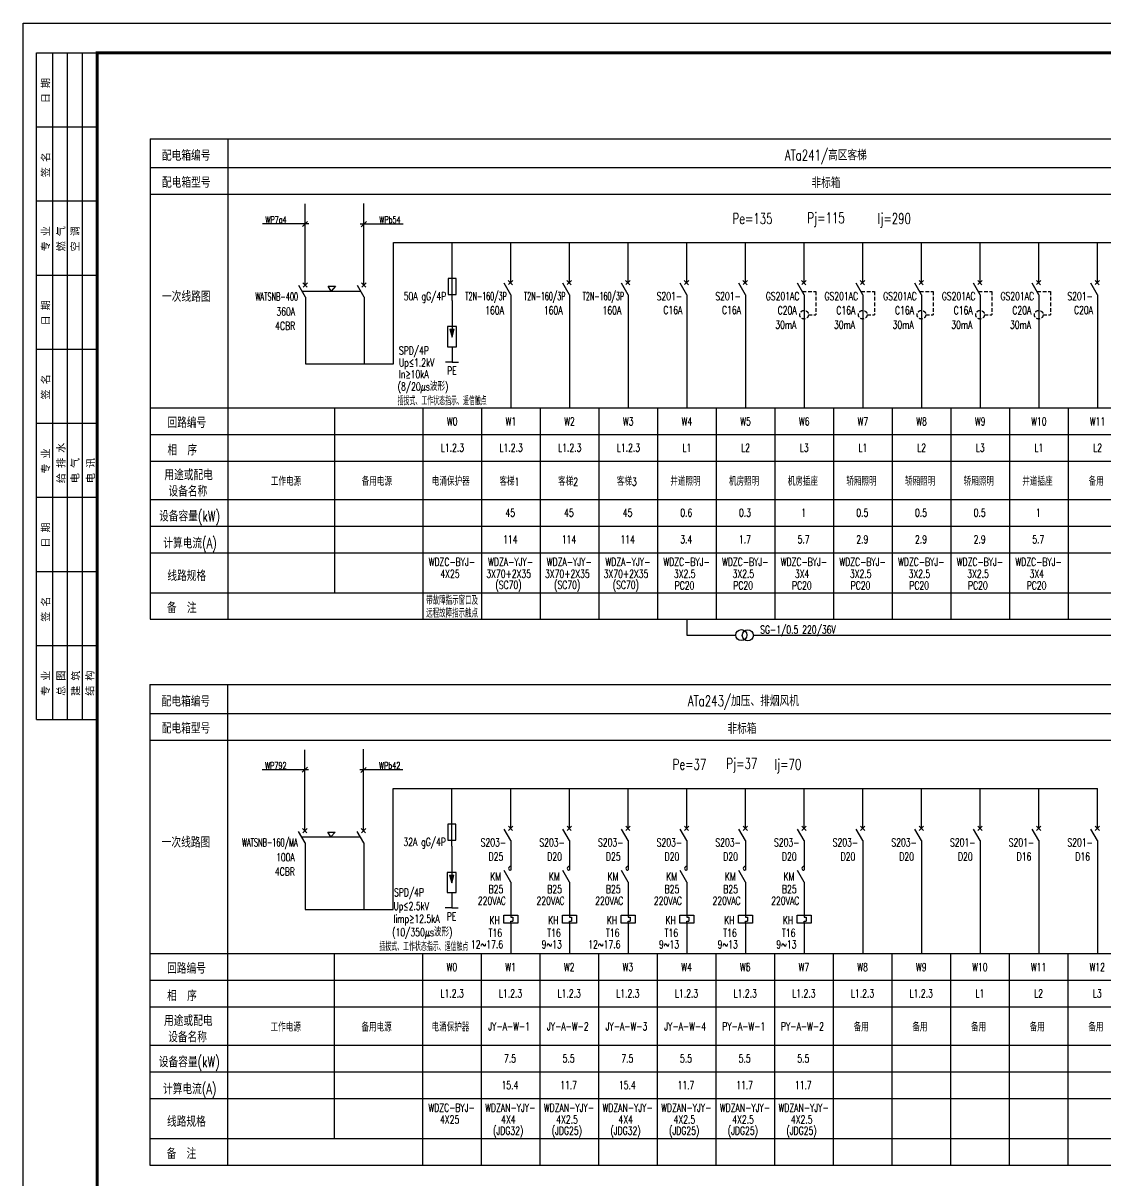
# Model space of a CAD drawing. Extents: x 1980812 to 2226895, y -554123 to 281606.
# Drawn here: x 2121795 to 2158333, y 166222 to 205291 of the extents above; entities that cross this region are included whole.
import ezdxf
from ezdxf.enums import TextEntityAlignment as Align

# ---------------------------------------------------------------- set-up
doc = ezdxf.new("R2010")
doc.units = 0
doc.header["$LTSCALE"] = 1000
doc.header["$MEASUREMENT"] = 0
doc.linetypes.add('DXXX', pattern=[4.5, 3, -1.5])
doc.linetypes.add('HIDDEN', pattern=[0.375, 0.25, -0.125])
for name, color, linetype in [('1', 1, 'Continuous'), ('2', 2, 'Continuous'), ('7', 7, 'Continuous'), ('DQ1', 1, 'Continuous'), ('DQ2', 2, 'Continuous'), ('DQ7', 7, 'Continuous'), ('TK', 1, 'Continuous')]:
    doc.layers.add(name, color=color, linetype=linetype)
doc.styles.add('D8', font='txtw.shx', dxfattribs={"width": 0.7, "bigfont": 'hztxtw.shx'})
doc.styles.add('SONGTI', font='', dxfattribs={"width": 1.1})
doc.styles.get('SONGTI').set_extended_font_data('NSimSun')

# ---------------------------------------------------------------- blocks, each defined once
blk = doc.blocks.new('BLQ')
at = {"layer": '1'}
blk.add_hatch(color=256, dxfattribs=at).paths.add_polyline_path([(0.8, -1), (-0.8, -1), (0, -3.88)])
for p, q in [((-0.8, -1), (0.8, -1)), ((-0.8, -1), (0, -3.88)), ((0, -3.88), (0.8, -1))]:
    blk.add_line(p, q, dxfattribs=at)
blk.add_lwpolyline([(-1.67, -7.58), (1.67, -7.58), (1.67, 0), (-1.67, 0)], close=True, dxfattribs=at)
at = {"layer": '2'}
for p, q in [((0, -7.58), (0, -13.31)), ((0, -13.31), (-2.41, -13.31)), ((0, -13.31), (2.41, -13.31))]:
    blk.add_line(p, q, dxfattribs=at)
blk = doc.blocks.new('RD')
at = {"layer": '1', "color": 1}
blk.add_lwpolyline([(-150, 0), (-150, -600), (150, -600), (150, 0)], close=True, dxfattribs=at)
blk = doc.blocks.new('A$C017D60FC')
at = {"layer": '1'}
for centre in [(122, 265), (122, 122)]:
    blk.add_circle(centre, 122, dxfattribs=at)
blk = doc.blocks.new('ta1j')
at = {"layer": 'TK'}
for p, q in [((-205.5, 509), (-205.5, 584)), ((-205.5, 584), (-185, 584)), ((-200, 509), (-200, 584)), ((-195, 509), (-195, 584)), ((-190, 509), (-190, 584)), ((-185, 509), (-185, 584)), ((-205.5, 559), (-185, 559)), ((-205.5, 534), (-185, 534)), ((-205.5, 434), (-205.5, 509)), ((-205.5, 509), (-185, 509)), ((-200, 434), (-200, 509)), ((-195, 434), (-195, 509)), ((-190, 434), (-190, 509)), ((-185, 434), (-185, 509)), ((-205.5, 484), (-185, 484)), ((-205.5, 459), (-185, 459)), ((-205.5, 359), (-205.5, 434)), ((-205.5, 434), (-185, 434)), ((-200, 359), (-200, 434)), ((-195, 359), (-195, 434)), ((-190, 359), (-190, 434)), ((-185, 359), (-185, 434)), ((-205.5, 409), (-185, 409)), ((-205.5, 384), (-185, 384)), ((-205.5, 359), (-185, 359))]:
    blk.add_line(p, q, dxfattribs=at)
blk.add_lwpolyline([(-210, 594), (841, 594), (841, 0), (-210, 0)], close=True, dxfattribs=at)
at = {"layer": 'TK', "const_width": 1}
blk.add_lwpolyline([(831, 10), (831, 584), (-185, 584), (-185, 10)], close=True, dxfattribs=at)
at = {"layer": 'TK', "style": 'SONGTI'}
for s, p in [('\\M+5C8D5 \\M+5C6DA', (-201.15, 566.99)), ('\\M+5C7A9 \\M+5C3FB', (-201.15, 541.99)), ('\\M+5D7A8 \\M+5D2B5', (-201.15, 516.99)), ('\\M+5C8BC \\M+5C6F8', (-195.97, 516.99)), ('\\M+5BFD5 \\M+5B5F7', (-191.23, 516.99)), ('\\M+5C8D5 \\M+5C6DA', (-201.15, 491.99)), ('\\M+5C7A9 \\M+5C3FB', (-201.15, 466.99)), ('\\M+5D7A8 \\M+5D2B5', (-201.15, 441.99)), ('\\M+5B8F8 \\M+5C5C5 \\M+5CBAE', (-195.97, 438.77)), ('\\M+5B5E7 \\M+5C6F8', (-191.23, 438.77)), ('\\M+5B5E7 \\M+5D1B6', (-185.97, 438.77)), ('\\M+5C8D5 \\M+5C6DA', (-201.15, 416.99)), ('\\M+5C7A9 \\M+5C3FB', (-201.15, 391.99)), ('\\M+5D7A8 \\M+5D2B5', (-201.15, 366.99)), ('\\M+5D7DC \\M+5CDBC', (-195.97, 366.99)), ('\\M+5BDA8 \\M+5D6FE', (-190.97, 366.99)), ('\\M+5BDE1 \\M+5B9B9', (-186.23, 366.99))]:
    blk.add_text(s, height=2.5, rotation=90, dxfattribs=at).set_placement(p)

msp = doc.modelspace()

# ---------------------------------------------------------------- linework, layer by layer
at = {"layer": '2'}
for p, q in [((2136269.7, 195936.4), (2136269.7, 197885.1)), ((2136269.7, 195936.4), (2136269.7, 194958.3)), ((2136259.1, 177518.7), (2136259.1, 179467.4)), ((2136259.1, 177518.7), (2136259.1, 176540.6))]:
    msp.add_line(p, q, dxfattribs=at)
at = {"layer": 'DQ1'}
for p, q in [((2126079.9, 201388.8), (2126079.9, 185171.8)), ((2126079.9, 201388.6), (2128699.8, 201388.6)), ((2128699.8, 201388.6), (2168939.7, 201388.6)), ((2131237.6, 196529.3), (2131383.1, 196381.5)), ((2131238.8, 196385), (2131386.7, 196530.6)), ((2133217.6, 196529.3), (2133363.1, 196381.5)), ((2133218.8, 196385), (2133366.7, 196530.6)), ((2138249.7, 196124), (2138024.7, 196513.7)), ((2138167.6, 196610.3), (2138313.1, 196462.5)), ((2138168.8, 196466), (2138316.7, 196611.5)), ((2140229.7, 196124), (2140004.7, 196513.7)), ((2140147.6, 196610.3), (2140293.1, 196462.5)), ((2140148.8, 196466), (2140296.7, 196611.5)), ((2142209.7, 196124), (2141984.7, 196513.7)), ((2142127.6, 196610.3), (2142273.1, 196462.5)), ((2142128.8, 196466), (2142276.7, 196611.5)), ((2144189.7, 196124), (2143964.7, 196513.7)), ((2144107.6, 196610.3), (2144253.1, 196462.5)), ((2144108.8, 196466), (2144256.7, 196611.5)), ((2146169.7, 196124), (2145944.7, 196513.7)), ((2146087.6, 196610.3), (2146233.1, 196462.5)), ((2146088.8, 196466), (2146236.7, 196611.5)), ((2148149.7, 196124), (2147924.7, 196513.7)), ((2148067.6, 196610.3), (2148213.1, 196462.5)), ((2148068.8, 196466), (2148216.7, 196611.5)), ((2150129.7, 196124), (2149904.7, 196513.7)), ((2150047.6, 196610.3), (2150193.1, 196462.5)), ((2150048.8, 196466), (2150196.7, 196611.5)), ((2152109.7, 196124), (2151884.7, 196513.7)), ((2152027.6, 196610.3), (2152173.1, 196462.5)), ((2152028.8, 196466), (2152176.7, 196611.5)), ((2154089.7, 196124), (2153864.7, 196513.7)), ((2154007.6, 196610.3), (2154153.1, 196462.5)), ((2154008.8, 196466), (2154156.7, 196611.5)), ((2156069.7, 196124), (2155844.7, 196513.7)), ((2155987.6, 196610.3), (2156133.1, 196462.5)), ((2155988.8, 196466), (2156136.7, 196611.5)), ((2158049.7, 196124), (2157824.7, 196513.7)), ((2157967.6, 196610.3), (2158113.1, 196462.5)), ((2157968.8, 196466), (2158116.7, 196611.5)), ((2131319.7, 196043), (2131094.7, 196432.7)), ((2133299.7, 196043), (2133074.7, 196432.7)), ((2126079.9, 185172), (2128699.8, 185172)), ((2128699.8, 185172), (2168939.7, 185172)), ((2126069.3, 182971.1), (2126069.3, 166754.1)), ((2126069.3, 182970.9), (2128689.2, 182970.9)), ((2128689.2, 182970.9), (2159029.1, 182970.9)), ((2138168.7, 178192.6), (2138314.2, 178044.8)), ((2138169.9, 178048.3), (2138317.7, 178193.8)), ((2140148.7, 178192.6), (2140294.2, 178044.8)), ((2140149.9, 178048.3), (2140297.7, 178193.8)), ((2142128.7, 178192.6), (2142274.2, 178044.8)), ((2142129.9, 178048.3), (2142277.7, 178193.8)), ((2144108.7, 178192.6), (2144254.2, 178044.8)), ((2144109.9, 178048.3), (2144257.7, 178193.8)), ((2146088.7, 178192.6), (2146234.2, 178044.8)), ((2146089.9, 178048.3), (2146237.7, 178193.8)), ((2148068.7, 178192.6), (2148214.2, 178044.8)), ((2148069.9, 178048.3), (2148217.7, 178193.8)), ((2150048.7, 178192.6), (2150194.2, 178044.8)), ((2150049.9, 178048.3), (2150197.7, 178193.8)), ((2152028.7, 178192.6), (2152174.2, 178044.8)), ((2152029.9, 178048.3), (2152177.7, 178193.8)), ((2154008.7, 178192.6), (2154154.2, 178044.8)), ((2154009.9, 178048.3), (2154157.7, 178193.8)), ((2155988.7, 178192.6), (2156134.2, 178044.8)), ((2155989.9, 178048.3), (2156137.7, 178193.8)), ((2157968.7, 178192.6), (2158114.2, 178044.8)), ((2157969.9, 178048.3), (2158117.7, 178193.8)), ((2131309.1, 177625.3), (2131084.1, 178015.1)), ((2131227, 178111.6), (2131372.5, 177963.8)), ((2131228.2, 177967.3), (2131376, 178112.9)), ((2133289.1, 177625.3), (2133064.1, 178015.1)), ((2133207, 178111.6), (2133352.5, 177963.8)), ((2133208.2, 177967.3), (2133356, 178112.9)), ((2138250.8, 177706.3), (2138025.8, 178096)), ((2140230.8, 177706.3), (2140005.8, 178096)), ((2142210.8, 177706.3), (2141985.8, 178096)), ((2144190.8, 177706.3), (2143965.8, 178096)), ((2146170.8, 177706.3), (2145945.8, 178096)), ((2148150.8, 177706.3), (2147925.8, 178096)), ((2150130.8, 177706.3), (2149905.8, 178096)), ((2152110.8, 177706.3), (2151885.8, 178096)), ((2154090.8, 177706.3), (2153865.8, 178096)), ((2156070.8, 177706.3), (2155845.8, 178096)), ((2158050.8, 177706.3), (2157825.8, 178096)), ((2138250.8, 176305.6), (2138025.8, 176695.3)), ((2140230.8, 176305.6), (2140005.8, 176695.3)), ((2142210.8, 176305.6), (2141985.8, 176695.3)), ((2144190.8, 176305.6), (2143965.8, 176695.3)), ((2146170.8, 176305.6), (2145945.8, 176695.3)), ((2148150.8, 176305.6), (2147925.8, 176695.3)), ((2138018.5, 175189), (2138484.5, 175189)), ((2138018.5, 174919), (2138018.5, 175189)), ((2138251.1, 175189), (2138251.1, 175120.2)), ((2138251.1, 175120.2), (2138315.8, 175120.2)), ((2138315.8, 175120.2), (2138315.8, 174991)), ((2138315.8, 175061), (2138315.8, 175061)), ((2138484.5, 175189), (2138484.5, 174919)), ((2139998.5, 175189), (2140464.5, 175189)), ((2139998.5, 174919), (2139998.5, 175189)), ((2140231.1, 175189), (2140231.1, 175120.2)), ((2140231.1, 175120.2), (2140295.8, 175120.2)), ((2140295.8, 175120.2), (2140295.8, 174991)), ((2140295.8, 175061), (2140295.8, 175061)), ((2140464.5, 175189), (2140464.5, 174919)), ((2141978.5, 175189), (2142444.5, 175189)), ((2141978.5, 174919), (2141978.5, 175189)), ((2142211.1, 175189), (2142211.1, 175120.2)), ((2142211.1, 175120.2), (2142275.8, 175120.2)), ((2142275.8, 175120.2), (2142275.8, 174991)), ((2142275.8, 175061), (2142275.8, 175061)), ((2142444.5, 175189), (2142444.5, 174919)), ((2143958.5, 175189), (2144424.5, 175189)), ((2143958.5, 174919), (2143958.5, 175189)), ((2144191.1, 175189), (2144191.1, 175120.2)), ((2144191.1, 175120.2), (2144255.8, 175120.2)), ((2144255.8, 175120.2), (2144255.8, 174991)), ((2144255.8, 175061), (2144255.8, 175061)), ((2144424.5, 175189), (2144424.5, 174919)), ((2145938.5, 175189), (2146404.5, 175189)), ((2145938.5, 174919), (2145938.5, 175189)), ((2146171.1, 175189), (2146171.1, 175120.2)), ((2146171.1, 175120.2), (2146235.8, 175120.2)), ((2146235.8, 175120.2), (2146235.8, 174991)), ((2146235.8, 175061), (2146235.8, 175061)), ((2146404.5, 175189), (2146404.5, 174919)), ((2147918.5, 175189), (2148384.5, 175189)), ((2147918.5, 174919), (2147918.5, 175189)), ((2148151.1, 175189), (2148151.1, 175120.2)), ((2148151.1, 175120.2), (2148215.8, 175120.2)), ((2148215.8, 175120.2), (2148215.8, 174991)), ((2148215.8, 175061), (2148215.8, 175061)), ((2148384.5, 175189), (2148384.5, 174919)), ((2138484.5, 174919), (2138018.5, 174919)), ((2138251.1, 174991), (2138315.8, 174991)), ((2138251.1, 174910.2), (2138251.1, 174991)), ((2140464.5, 174919), (2139998.5, 174919)), ((2140231.1, 174991), (2140295.8, 174991)), ((2140231.1, 174910.2), (2140231.1, 174991)), ((2142444.5, 174919), (2141978.5, 174919)), ((2142211.1, 174991), (2142275.8, 174991)), ((2142211.1, 174910.2), (2142211.1, 174991)), ((2144424.5, 174919), (2143958.5, 174919)), ((2144191.1, 174991), (2144255.8, 174991)), ((2144191.1, 174910.2), (2144191.1, 174991)), ((2146404.5, 174919), (2145938.5, 174919)), ((2146171.1, 174991), (2146235.8, 174991)), ((2146171.1, 174910.2), (2146171.1, 174991)), ((2148384.5, 174919), (2147918.5, 174919)), ((2148151.1, 174991), (2148215.8, 174991)), ((2148151.1, 174910.2), (2148151.1, 174991)), ((2126069.3, 166754.3), (2128689.2, 166754.3)), ((2128689.2, 166754.3), (2159029.1, 166754.3))]:
    msp.add_line(p, q, dxfattribs=at)
for centre in [(2138243.6, 176767.2), (2140223.6, 176767.2), (2142203.6, 176767.2), (2144183.6, 176767.2), (2146163.6, 176767.2), (2148143.6, 176767.2)]:
    msp.add_arc(centre, 65, 90, 270, dxfattribs=at)
at = {"layer": 'DQ2'}
for p, q in [((2131310.3, 196455.4), (2131310.3, 199190.9)), ((2133290.3, 196455.4), (2133290.3, 199205.1)), ((2134289.7, 193792.5), (2134289.7, 197885.1)), ((2134289.7, 197885.1), (2160029.7, 197885.1)), ((2138249.7, 196536.4), (2138249.7, 197885.1)), ((2140229.7, 196536.4), (2140229.7, 197885.1)), ((2142209.7, 196536.4), (2142209.7, 197885.1)), ((2144189.7, 196536.4), (2144189.7, 197885.1)), ((2146169.7, 196536.4), (2146169.7, 197885.1)), ((2148149.7, 196536.4), (2148149.7, 197885.1)), ((2150129.7, 196536.4), (2150129.7, 197885.1)), ((2152109.7, 196536.4), (2152109.7, 197885.1)), ((2154089.7, 196536.4), (2154089.7, 197885.1)), ((2156069.7, 196536.4), (2156069.7, 197885.1)), ((2158049.7, 196536.4), (2158049.7, 197885.1)), ((2138249.7, 196124), (2138249.7, 192314)), ((2140229.7, 196124), (2140229.7, 192314)), ((2142209.7, 196124), (2142209.7, 192314)), ((2144189.7, 196124), (2144189.7, 192314)), ((2146169.7, 196124), (2146169.7, 192314)), ((2148149.7, 196124), (2148149.7, 192314)), ((2150129.7, 196124), (2150129.7, 192314)), ((2152109.7, 196124), (2152109.7, 192314)), ((2154089.7, 196124), (2154089.7, 192314)), ((2156069.7, 196124), (2156069.7, 192314)), ((2158049.7, 196124), (2158049.7, 192314)), ((2131319.7, 196043), (2131319.7, 193792.5)), ((2133299.7, 196043), (2133299.7, 193792.5)), ((2131319.7, 193792.5), (2134289.7, 193792.5)), ((2144189.7, 185172), (2144189.7, 184632)), ((2144189.7, 184632), (2145847, 184632)), ((2146436.3, 184632), (2162009.7, 184632)), ((2131299.7, 178037.7), (2131299.7, 180773.2)), ((2133279.7, 178037.7), (2133279.7, 180787.4)), ((2134279.1, 179467.4), (2158050.8, 179467.4)), ((2134279.1, 175374.8), (2134279.1, 179467.4)), ((2138250.8, 178118.7), (2138250.8, 179467.4)), ((2140230.8, 178118.7), (2140230.8, 179467.4)), ((2142210.8, 178118.7), (2142210.8, 179467.4)), ((2144190.8, 178118.7), (2144190.8, 179467.4)), ((2146170.8, 178118.7), (2146170.8, 179467.4)), ((2148150.8, 178118.7), (2148150.8, 179467.4)), ((2150130.8, 178118.7), (2150130.8, 179467.4)), ((2152110.8, 178118.7), (2152110.8, 179467.4)), ((2154090.8, 178118.7), (2154090.8, 179467.4)), ((2156070.8, 178118.7), (2156070.8, 179467.4)), ((2158050.8, 178118.7), (2158050.8, 179467.4)), ((2131309.1, 177625.3), (2131309.1, 175374.8)), ((2133289.1, 177625.3), (2133289.1, 175374.8)), ((2138250.8, 177706.3), (2138250.8, 176702.2)), ((2140230.8, 177706.3), (2140230.8, 176702.2)), ((2142210.8, 177706.3), (2142210.8, 176702.2)), ((2144190.8, 177706.3), (2144190.8, 176702.2)), ((2146170.8, 177706.3), (2146170.8, 176702.2)), ((2148150.8, 177706.3), (2148150.8, 176702.2)), ((2150130.8, 177706.3), (2150130.8, 173896.4)), ((2152110.8, 177706.3), (2152110.8, 173896.4)), ((2154090.8, 177706.3), (2154090.8, 173896.4)), ((2156070.8, 177706.3), (2156070.8, 173896.4)), ((2158050.8, 177706.3), (2158050.8, 173896.4)), ((2138250.8, 176305.6), (2138250.8, 175189)), ((2140230.8, 176305.6), (2140230.8, 175189)), ((2142210.8, 176305.6), (2142210.8, 175189)), ((2144190.8, 176305.6), (2144190.8, 175189)), ((2146170.8, 176305.6), (2146170.8, 175189)), ((2148150.8, 176305.6), (2148150.8, 175189)), ((2131309.1, 175374.8), (2134279.1, 175374.8)), ((2138250.8, 174919), (2138250.8, 173896.4)), ((2140230.8, 174919), (2140230.8, 173896.4)), ((2142210.8, 174919), (2142210.8, 173896.4)), ((2144190.8, 174919), (2144190.8, 173896.4)), ((2146170.8, 174919), (2146170.8, 173896.4)), ((2148150.8, 174919), (2148150.8, 173896.4))]:
    msp.add_line(p, q, dxfattribs=at)
at = {"layer": 'DQ7'}
for p, q in [((2128699.8, 201388.6), (2128699.8, 185172)), ((2128699.8, 201388.6), (2128699.8, 185172)), ((2128699.8, 201388.6), (2128699.8, 185172)), ((2126079.9, 200414), (2128699.8, 200414)), ((2128699.8, 200414), (2168939.7, 200414)), ((2126079.9, 199514), (2128699.8, 199514)), ((2128699.8, 199514), (2168939.7, 199514)), ((2131433.6, 198513.4), (2129874.8, 198513.4)), ((2134618.2, 198507.5), (2133170.6, 198507.5)), ((2126079.9, 192314), (2128699.8, 192314)), ((2128699.8, 192314), (2168939.7, 192314)), ((2132302, 192314), (2132302, 186066.1)), ((2135279.7, 192314), (2135279.7, 185172)), ((2137259.7, 192314), (2137259.7, 185172)), ((2139239.7, 192314), (2139239.7, 185172)), ((2141219.7, 192314), (2141219.7, 185172)), ((2143199.7, 192314), (2143199.7, 185172)), ((2145179.7, 192314), (2145179.7, 185172)), ((2147159.7, 192314), (2147159.7, 185172)), ((2149139.7, 192314), (2149139.7, 185172)), ((2151119.7, 192314), (2151119.7, 185172)), ((2153099.7, 192314), (2153099.7, 185172)), ((2155079.7, 192314), (2155079.7, 185172)), ((2157059.7, 192314), (2157059.7, 185172)), ((2126079.9, 191414), (2128699.8, 191414)), ((2128699.8, 191414), (2168939.7, 191414)), ((2126079.9, 190514), (2128699.8, 190514)), ((2128699.8, 190514), (2168939.7, 190514)), ((2126079.9, 189216.1), (2128699.8, 189216.1)), ((2128699.8, 189216.1), (2168939.7, 189216.1)), ((2126079.9, 188316.1), (2128699.8, 188316.1)), ((2128699.8, 188316.1), (2168939.7, 188316.1)), ((2126079.9, 187416.1), (2128699.8, 187416.1)), ((2128699.8, 187416.1), (2168939.7, 187416.1)), ((2126079.9, 186066.1), (2128699.8, 186066.1)), ((2128699.8, 186066.1), (2168939.7, 186066.1)), ((2128689.2, 182970.9), (2128689.2, 166754.3)), ((2126069.3, 181996.4), (2128689.2, 181996.4)), ((2128689.2, 181996.4), (2159029.1, 181996.4)), ((2126069.3, 181096.4), (2128689.2, 181096.4)), ((2128689.2, 181096.4), (2159029.1, 181096.4)), ((2131422.9, 180095.7), (2129864.1, 180095.7)), ((2134607.6, 180089.9), (2133160, 180089.9)), ((2126069.3, 173896.4), (2128689.2, 173896.4)), ((2128689.2, 173896.4), (2159029.1, 173896.4)), ((2132291.3, 173896.4), (2132291.3, 167648.4)), ((2135269.1, 173896.4), (2135269.1, 166754.3)), ((2137249.1, 173896.4), (2137249.1, 166754.3)), ((2139229.1, 173896.4), (2139229.1, 166754.3)), ((2141209.1, 173896.4), (2141209.1, 166754.3)), ((2143189.1, 173896.4), (2143189.1, 166754.3)), ((2145169.1, 173896.4), (2145169.1, 166754.3)), ((2147149.1, 173896.4), (2147149.1, 166754.3)), ((2149129.1, 173896.4), (2149129.1, 166754.3)), ((2151109.1, 173896.4), (2151109.1, 166754.3)), ((2153089.1, 173896.4), (2153089.1, 166754.3)), ((2155069.1, 173896.4), (2155069.1, 166754.3)), ((2157049.1, 173896.4), (2157049.1, 166754.3)), ((2126069.3, 172996.4), (2128689.2, 172996.4)), ((2128689.2, 172996.4), (2159029.1, 172996.4)), ((2126069.3, 172096.4), (2128689.2, 172096.4)), ((2128689.2, 172096.4), (2159029.1, 172096.4)), ((2126069.3, 170798.4), (2128689.2, 170798.4)), ((2128689.2, 170798.4), (2159029.1, 170798.4)), ((2126069.3, 169898.4), (2128689.2, 169898.4)), ((2128689.2, 169898.4), (2159029.1, 169898.4)), ((2126069.3, 168998.4), (2128689.2, 168998.4)), ((2128689.2, 168998.4), (2159029.1, 168998.4)), ((2126069.3, 167648.4), (2128689.2, 167648.4)), ((2128689.2, 167648.4), (2159029.1, 167648.4))]:
    msp.add_line(p, q, dxfattribs=at)
at = {"layer": 'DQ7', "color": 7}
for p, q in [((2131225.2, 198427.9), (2131396.2, 198598.9)), ((2133205.2, 198422), (2133376.2, 198593)), ((2132082.7, 196409.6), (2132332.1, 196409.6)), ((2132193.5, 196244.3), (2132082.7, 196409.6)), ((2132332.1, 196409.6), (2132193.5, 196244.3)), ((2131214.6, 180010.2), (2131385.6, 180181.2)), ((2133194.6, 180004.4), (2133365.6, 180175.4)), ((2132072, 177991.9), (2132321.5, 177991.9)), ((2132182.9, 177826.6), (2132072, 177991.9)), ((2132321.5, 177991.9), (2132182.9, 177826.6))]:
    msp.add_line(p, q, dxfattribs=at)
at = {"layer": 'DQ7', "color": 7, "linetype": 'DXXX'}
for p, q in [((2131203.5, 196244.3), (2133183.6, 196244.3)), ((2131192.9, 177826.6), (2133172.9, 177826.6))]:
    msp.add_line(p, q, dxfattribs=at)
at = {"layer": 'DQ7', "linetype": 'HIDDEN', "ltscale": 0.5}
for p, q in [((2148094.4, 196240.3), (2148545.4, 196240.3)), ((2148545.4, 196240.3), (2148545.4, 195450.9)), ((2150074.4, 196240.3), (2150525.4, 196240.3)), ((2150525.4, 196240.3), (2150525.4, 195450.9)), ((2152054.4, 196240.3), (2152505.4, 196240.3)), ((2152505.4, 196240.3), (2152505.4, 195450.9)), ((2154034.4, 196240.3), (2154485.4, 196240.3)), ((2154485.4, 196240.3), (2154485.4, 195450.9)), ((2156014.4, 196240.3), (2156465.4, 196240.3)), ((2156465.4, 196240.3), (2156465.4, 195450.9)), ((2148295.5, 195450.9), (2148545.4, 195450.9)), ((2150275.5, 195450.9), (2150525.4, 195450.9)), ((2152255.5, 195450.9), (2152505.4, 195450.9)), ((2154235.5, 195450.9), (2154485.4, 195450.9)), ((2156215.5, 195450.9), (2156465.4, 195450.9))]:
    msp.add_line(p, q, dxfattribs=at)
for centre in [(2148149.7, 195450.9), (2150129.7, 195450.9), (2152109.7, 195450.9), (2154089.7, 195450.9), (2156069.7, 195450.9)]:
    msp.add_circle(centre, 145.8, dxfattribs=at)

# ---------------------------------------------------------------- block references
at = {"layer": '1', "xscale": 90, "yscale": 89.99999999999999, "zscale": 89.99999999999999}
for p in [(2136269.7, 195048.3), (2136259.1, 176630.6)]:
    msp.add_blockref('BLQ', p, dxfattribs=at)
at = {"layer": '7', "xscale": 0.900000000000091, "yscale": 0.9, "zscale": 0.9}
for p in [(2136269.7, 196671.3), (2136259.1, 178253.6)]:
    msp.add_blockref('RD', p, dxfattribs=at)
at = {"layer": 'DQ1', "xscale": 1.524705882178668, "yscale": 1.524705882178668, "zscale": 1.524705882178668, "rotation": 268.1863266933311}
msp.add_blockref('A$C017D60FC', (2145853, 184830.2), dxfattribs=at)
at = {"layer": 'TK', "xscale": 100, "yscale": 100, "zscale": 100}
msp.add_blockref('ta1j', (2142794.5, 145890.6), dxfattribs=at)

# ---------------------------------------------------------------- texts
at = {"layer": '7', "style": 'D8'}
for s, width, p in [('50A gG/4P', 0.7, (2136072.5, 195940.7)), ('T2N-160/3P', 0.5, (2138114.9, 195942.1)), ('T2N-160/3P', 0.5, (2140094.9, 195942.1)), ('T2N-160/3P', 0.5, (2142074.9, 195942.1)), ('160A', 0.7, (2138019.7, 195464.3)), ('160A', 0.7, (2139999.7, 195464.3)), ('160A', 0.7, (2141979.7, 195464.3)), ('30mA', 0.7, (2147890.3, 194980.2)), ('30mA', 0.7, (2149870.3, 194980.2)), ('30mA', 0.7, (2151850.3, 194980.2)), ('30mA', 0.7, (2153830.3, 194980.2)), ('30mA', 0.7, (2155810.3, 194980.2)), ('32A gG/4P', 0.7, (2136061.8, 177523))]:
    msp.add_text(s, height=270, dxfattribs=dict(at, width=width)).set_placement(p, align=Align.RIGHT)
for s, width, p in [('SPD/4P', 0.7, (2134476.1, 194107.5)), ('Up\\M+5A1DC1.2kV', 0.7, (2134476.1, 193700.9)), ('In\\M+5A1DD10kA', 0.7, (2134476.1, 193307)), ('PE', 0.7, (2136102.1, 193429.6)), ('(8/20\\M+5A6CCs\\M+5B2A8\\M+5D0CE)', 0.7, (2134434.7, 192890.7)), ('\\M+5B2E5\\M+5B0CE\\M+5CABD\\M+5A1A2\\M+5B9A4\\M+5D7F7\\M+5D7B4\\M+5CCAC\\M+5D6B8\\M+5CABE\\M+5A1A2\\M+5D2A3\\M+5D0C5\\M+5B4A5\\M+5B5E3', 0.55, (2134430, 192399.5)), ('SPD/4P', 0.7, (2134311.3, 175823.1)), ('Up\\M+5A1DC2.5kV', 0.7, (2134293.1, 175362.5)), ('Iimp\\M+5A1DD12.5kA', 0.7, (2134293.1, 174932.6)), ('PE', 0.7, (2136091.5, 175012)), ('(10/350\\M+5A6CCs\\M+5B2A8\\M+5D0CE)', 0.7, (2134249.3, 174477.3)), ('\\M+5B2E5\\M+5B0CE\\M+5CABD\\M+5A1A2\\M+5B9A4\\M+5D7F7\\M+5D7B4\\M+5CCAC\\M+5D6B8\\M+5CABE\\M+5A1A2\\M+5D2A3\\M+5D0C5\\M+5B4A5\\M+5B5E3', 0.55, (2133814.6, 173984.4))]:
    msp.add_text(s, height=270, dxfattribs=dict(at, width=width)).set_placement(p)
at = {"layer": 'DQ7', "style": 'D8'}
for s, height, width, p in [('\\M+5C5E4\\M+5B5E7\\M+5CFE4\\M+5B1E0\\M+5BAC5', 360, 0.7, (2126476.9, 200645)), ('\\M+5C5E4\\M+5B5E7\\M+5CFE4\\M+5D0CD\\M+5BAC5', 360, 0.7, (2126481.4, 199735.2)), ('Pe=135', 360, 0.7, (2145733.9, 198515.3)), ('Pj=115', 360, 0.7, (2148256.1, 198539)), ('Ij=290', 360, 0.7, (2150632.2, 198515.3)), ('WP7a4', 229.5, 0.6, (2129973.9, 198541.7)), ('WPb54', 229.5, 0.6, (2133819.6, 198541.7)), ('\\M+5D2BB\\M+5B4CE\\M+5CFDF\\M+5C2B7\\M+5CDBC', 360, 0.7, (2126481.4, 195884.9)), ('\\M+5BBD8\\M+5C2B7\\M+5B1E0\\M+5BAC5', 360, 0.7, (2126663, 191630)), ('\\M+5CFE0  \\M+5D0F2', 360, 0.7, (2126665.3, 190704.4)), ('\\M+5D3C3\\M+5CDBE\\M+5BBF2\\M+5C5E4\\M+5B5E7', 360, 0.7, (2126559.4, 189866.1)), ('\\M+5C9E8\\M+5B1B8\\M+5C3FB\\M+5B3C6', 360, 0.7, (2126697.5, 189315.6)), ('\\M+5C9E8\\M+5B1B8\\M+5C8DD\\M+5C1BF(kW)', 360, 0.7, (2126382.5, 188473.7)), ('\\M+5BCC6\\M+5CBE3\\M+5B5E7\\M+5C1F7(A)', 360, 0.7, (2126523.5, 187562.6)), ('\\M+5CFDF\\M+5C2B7\\M+5B9E6\\M+5B8F1', 360, 0.7, (2126659.6, 186462.8)), ('\\M+5B1B8  \\M+5D7A2', 360, 0.7, (2126648, 185380.2)), ('SG-1/0.5 220/36V', 270, 0.7, (2146668, 184688)), ('\\M+5C5E4\\M+5B5E7\\M+5CFE4\\M+5B1E0\\M+5BAC5', 360, 0.7, (2126466.3, 182227.3)), ('\\M+5C5E4\\M+5B5E7\\M+5CFE4\\M+5D0CD\\M+5BAC5', 360, 0.7, (2126470.7, 181317.5)), ('Pj=37', 360, 0.7, (2145524.2, 180121.3)), ('WP792', 229.5, 0.6, (2129963.3, 180124)), ('WPb42', 229.5, 0.6, (2133809, 180124)), ('Pe=37', 360, 0.7, (2143715.3, 180097.6)), ('Ij=70', 360, 0.7, (2147148.9, 180097.6)), ('\\M+5D2BB\\M+5B4CE\\M+5CFDF\\M+5C2B7\\M+5CDBC', 360, 0.7, (2126470.7, 177467.2)), ('\\M+5BBD8\\M+5C2B7\\M+5B1E0\\M+5BAC5', 360, 0.7, (2126652.3, 173212.3)), ('\\M+5CFE0  \\M+5D0F2', 360, 0.7, (2126654.7, 172286.7)), ('\\M+5D3C3\\M+5CDBE\\M+5BBF2\\M+5C5E4\\M+5B5E7', 360, 0.7, (2126548.8, 171448.4)), ('\\M+5C9E8\\M+5B1B8\\M+5C3FB\\M+5B3C6', 360, 0.7, (2126686.8, 170897.9)), ('\\M+5C9E8\\M+5B1B8\\M+5C8DD\\M+5C1BF(kW)', 360, 0.7, (2126371.9, 170056.1)), ('\\M+5BCC6\\M+5CBE3\\M+5B5E7\\M+5C1F7(A)', 360, 0.7, (2126512.9, 169144.9)), ('\\M+5CFDF\\M+5C2B7\\M+5B9E6\\M+5B8F1', 360, 0.7, (2126649, 168045.1)), ('\\M+5B1B8  \\M+5D7A2', 360, 0.7, (2126637.4, 166962.5))]:
    msp.add_text(s, height=height, dxfattribs=dict(at, width=width)).set_placement(p)
at = {"layer": 'DQ7', "style": 'D8', "width": 0.7}
for s, p in [('ATa241/\\M+5B8DF\\M+5C7F8\\M+5BFCD\\M+5CCDD', (2148883.5, 200837.5)), ('\\M+5B7C7\\M+5B1EA\\M+5CFE4', (2148888.3, 199904.2)), ('ATa243/\\M+5BCD3\\M+5D1B9\\M+5A1A2\\M+5C5C5\\M+5D1CC\\M+5B7E7\\M+5BBFA', (2146100.7, 182419.8)), ('\\M+5B7C7\\M+5B1EA\\M+5CFE4', (2146052.4, 181486.5))]:
    msp.add_text(s, height=360, dxfattribs=at).set_placement(p, align=Align.MIDDLE_CENTER)
at = {"layer": 'DQ7', "style": 'D8'}
for s, height, width, p in [('WATSNB-400', 270, 0.6, (2131073.1, 195925.8)), ('S201-', 270.01, 0.7, (2144032.5, 195942)), ('S201-', 270.01, 0.7, (2146012.5, 195942)), ('GS201AC', 270, 0.7, (2147992.5, 195942)), ('GS201AC', 270, 0.7, (2149972.5, 195942)), ('GS201AC', 270, 0.7, (2151952.5, 195942)), ('GS201AC', 270, 0.7, (2153932.5, 195942)), ('GS201AC', 270, 0.7, (2155912.5, 195942)), ('S201-', 270.01, 0.7, (2157892.5, 195942)), ('C16A', 270, 0.7, (2144039.9, 195475.5)), ('C16A', 270, 0.7, (2146019.9, 195475.5)), ('C20A', 270, 0.7, (2147897.4, 195464.3)), ('C16A', 270, 0.7, (2149877.4, 195464.3)), ('C16A', 270, 0.7, (2151857.4, 195464.3)), ('C16A', 270, 0.7, (2153837.4, 195464.3)), ('C20A', 270, 0.7, (2155817.4, 195464.3)), ('C20A', 270, 0.7, (2157899.9, 195475.5)), ('360A', 270, 0.7, (2130973, 195422.9)), ('4CBR', 270, 0.7, (2130973, 194941.4)), ('WATSNB-160/MA', 270, 0.6, (2131062.5, 177508.1)), ('S203-', 270, 0.7, (2138093.6, 177506.9)), ('S203-', 270, 0.7, (2140073.6, 177506.9)), ('S203-', 270, 0.7, (2142053.6, 177506.9)), ('S203-', 270, 0.7, (2144033.6, 177506.9)), ('S203-', 270, 0.7, (2146013.6, 177506.9)), ('S203-', 270, 0.7, (2147993.6, 177506.9)), ('S203-', 270, 0.7, (2149973.6, 177506.9)), ('S203-', 270, 0.7, (2151953.6, 177506.9)), ('S201-', 270, 0.7, (2153933.6, 177506.9)), ('S201-', 270, 0.7, (2155913.6, 177506.9)), ('S201-', 270, 0.7, (2157893.6, 177506.9)), ('100A', 270, 0.7, (2130962.4, 177005.2)), ('D25', 270, 0.7, (2137998.5, 177029.1)), ('D20', 270, 0.7, (2139978.5, 177029.1)), ('D25', 270, 0.7, (2141958.5, 177029.1)), ('D20', 270, 0.7, (2143938.5, 177029.1)), ('D20', 270, 0.7, (2145918.5, 177029.1)), ('D20', 270, 0.7, (2147898.5, 177029.1)), ('D20', 270, 0.7, (2149878.5, 177029.1)), ('D20', 270, 0.7, (2151858.5, 177029.1)), ('D20', 270, 0.7, (2153838.5, 177029.1)), ('D16', 270, 0.7, (2155818.5, 177029.1)), ('D16', 270, 0.7, (2157798.5, 177029.1)), ('4CBR', 270, 0.7, (2130962.4, 176523.7)), ('KM', 270, 0.7, (2137921.3, 176354.3)), ('KM', 270, 0.7, (2139901.3, 176354.3)), ('KM', 270, 0.7, (2141881.3, 176354.3)), ('KM', 270, 0.7, (2143861.3, 176354.3)), ('KM', 270, 0.7, (2145841.3, 176354.3)), ('KM', 270, 0.7, (2147821.3, 176354.3)), ('B25', 270, 0.7, (2137998.5, 175931.1)), ('B25', 270, 0.7, (2139978.5, 175931.1)), ('B25', 270, 0.7, (2141958.5, 175931.1)), ('B25', 270, 0.7, (2143938.5, 175931.1)), ('B25', 270, 0.7, (2145918.5, 175931.1)), ('B25', 270, 0.7, (2147898.5, 175931.1)), ('220VAC', 270, 0.7, (2138088.1, 175542.3)), ('220VAC', 270, 0.7, (2140068.1, 175542.3)), ('220VAC', 270, 0.7, (2142048.1, 175542.3)), ('220VAC', 270, 0.7, (2144028.1, 175542.3)), ('220VAC', 270, 0.7, (2146008.1, 175542.3)), ('220VAC', 270, 0.7, (2147988.1, 175542.3)), ('KH', 270, 0.7, (2137881.2, 174880.1)), ('KH', 270, 0.7, (2139861.2, 174880.1)), ('KH', 270, 0.7, (2141841.2, 174880.1)), ('KH', 270, 0.7, (2143821.2, 174880.1)), ('KH', 270, 0.7, (2145801.2, 174880.1)), ('KH', 270, 0.7, (2147781.2, 174880.1)), ('T16', 270, 0.7, (2137958.4, 174456.9)), ('T16', 270, 0.7, (2139938.4, 174456.9)), ('T16', 270, 0.7, (2141918.4, 174456.9)), ('T16', 270, 0.7, (2143898.4, 174456.9)), ('T16', 270, 0.7, (2145878.4, 174456.9)), ('T16', 270, 0.7, (2147858.4, 174456.9)), ('12~17.6', 270, 0.7, (2137992.7, 174068.1)), ('9~13', 270, 0.7, (2139972.7, 174068.1)), ('12~17.6', 270, 0.7, (2141952.7, 174068.1)), ('9~13', 270, 0.7, (2143932.7, 174068.1)), ('9~13', 270, 0.7, (2145912.7, 174068.1)), ('9~13', 270, 0.7, (2147892.7, 174068.1))]:
    msp.add_text(s, height=height, dxfattribs=dict(at, width=width)).set_placement(p, align=Align.RIGHT)
for s, width, p in [('W0', 0.7, (2136274.4, 191852.6)), ('W1', 0.7, (2138254.4, 191852.6)), ('W2', 0.7, (2140234.4, 191852.6)), ('W3', 0.7, (2142214.4, 191852.6)), ('W4', 0.7, (2144194.4, 191852.6)), ('W5', 0.7, (2146174.4, 191852.6)), ('W6', 0.7, (2148154.4, 191852.6)), ('W7', 0.7, (2150134.4, 191852.6)), ('W8', 0.7, (2152114.4, 191852.6)), ('W9', 0.7, (2154094.4, 191852.6)), ('W10', 0.7, (2156074.4, 191852.6)), ('W11', 0.7, (2158054.4, 191852.6)), ('L1.2.3', 0.7, (2136282.1, 190964.4)), ('L1.2.3', 0.7, (2138262.1, 190964.4)), ('L1.2.3', 0.7, (2140242.1, 190964.4)), ('L1.2.3', 0.7, (2142222.1, 190964.4)), ('L1', 0.7, (2144192.8, 190964.4)), ('L2', 0.7, (2146172.8, 190964.4)), ('L3', 0.7, (2148152.8, 190964.4)), ('L1', 0.7, (2150132.8, 190964.4)), ('L2', 0.7, (2152112.8, 190964.4)), ('L3', 0.7, (2154092.8, 190964.4)), ('L1', 0.7, (2156072.8, 190964.4)), ('L2', 0.7, (2158052.8, 190964.4)), ('\\M+5B9A4\\M+5D7F7\\M+5B5E7\\M+5D4B4', 0.7, (2130666.2, 189850.9)), ('\\M+5B1B8\\M+5D3C3\\M+5B5E7\\M+5D4B4', 0.7, (2133732, 189850.9)), ('\\M+5B5E7\\M+5D3BF\\M+5B1A3\\M+5BBA4\\M+5C6F7', 0.7, (2136225.6, 189853.6)), ('\\M+5BFCD\\M+5CCDD1', 0.7, (2138205.6, 189853.6)), ('\\M+5BFCD\\M+5CCDD2', 0.7, (2140185.6, 189853.6)), ('\\M+5BFCD\\M+5CCDD3', 0.7, (2142165.6, 189853.6)), ('\\M+5BEAE\\M+5B5C0\\M+5D5D5\\M+5C3F7', 0.7, (2144145.6, 189853.6)), ('\\M+5BBFA\\M+5B7BF\\M+5D5D5\\M+5C3F7', 0.7, (2146125.6, 189853.6)), ('\\M+5BBFA\\M+5B7BF\\M+5B2E5\\M+5D7F9', 0.7, (2148105.6, 189853.6)), ('\\M+5BDCE\\M+5CFE1\\M+5D5D5\\M+5C3F7', 0.7, (2150085.6, 189853.6)), ('\\M+5BDCE\\M+5CFE1\\M+5D5D5\\M+5C3F7', 0.7, (2152065.6, 189853.6)), ('\\M+5BDCE\\M+5CFE1\\M+5D5D5\\M+5C3F7', 0.7, (2154045.6, 189853.6)), ('\\M+5BEAE\\M+5B5C0\\M+5B2E5\\M+5D7F9', 0.7, (2156025.6, 189853.6)), ('\\M+5B1B8\\M+5D3C3', 0.7, (2158005.6, 189853.6)), ('45', 0.7, (2138234.1, 188771.1)), ('45', 0.7, (2140214.1, 188771.1)), ('45', 0.7, (2142194.1, 188771.1)), ('0.6', 0.7, (2144174.1, 188771.1)), ('0.3', 0.7, (2146154.1, 188771.1)), ('1', 0.7, (2148134.1, 188771.1)), ('0.5', 0.7, (2150114.1, 188771.1)), ('0.5', 0.7, (2152094.1, 188771.1)), ('0.5', 0.7, (2154074.1, 188771.1)), ('1', 0.7, (2156054.1, 188771.1)), ('114', 0.7, (2138234.1, 187871.1)), ('114', 0.7, (2140214.1, 187871.1)), ('114', 0.7, (2142194.1, 187871.1)), ('3.4', 0.7, (2144174.1, 187871.1)), ('1.7', 0.7, (2146154.1, 187871.1)), ('5.7', 0.7, (2148134.1, 187871.1)), ('2.9', 0.7, (2150114.1, 187871.1)), ('2.9', 0.7, (2152094.1, 187871.1)), ('2.9', 0.7, (2154074.1, 187871.1)), ('5.7', 0.7, (2156054.1, 187871.1)), ('WDZC-BYJ-', 0.7, (2136265.4, 187108.1)), ('WDZA-YJY-', 0.7, (2138245.4, 187108.1)), ('WDZA-YJY-', 0.7, (2140225.4, 187108.1)), ('WDZA-YJY-', 0.7, (2142205.4, 187108.1)), ('WDZC-BYJ-', 0.7, (2144185.4, 187108.1)), ('WDZC-BYJ-', 0.7, (2146165.4, 187108.1)), ('WDZC-BYJ-', 0.7, (2148145.4, 187108.1)), ('WDZC-BYJ-', 0.7, (2150125.4, 187108.1)), ('WDZC-BYJ-', 0.7, (2152105.4, 187108.1)), ('WDZC-BYJ-', 0.7, (2154085.4, 187108.1)), ('WDZC-BYJ-', 0.7, (2156065.4, 187108.1)), ('4X25', 0.7, (2136200.2, 186709.5)), ('3X70+2X35', 0.7, (2138180.2, 186709.5)), ('3X70+2X35', 0.7, (2140160.2, 186709.5)), ('3X70+2X35', 0.7, (2142140.2, 186709.5)), ('3X2.5', 0.7, (2144120.2, 186709.5)), ('3X2.5', 0.7, (2146100.2, 186709.5)), ('3X4', 0.7, (2148080.2, 186709.5)), ('3X2.5', 0.7, (2150060.2, 186709.5)), ('3X2.5', 0.7, (2152040.2, 186709.5)), ('3X2.5', 0.7, (2154020.2, 186709.5)), ('3X4', 0.7, (2156000.2, 186709.5)), ('(SC70)', 0.7, (2138174.6, 186312.9)), ('(SC70)', 0.7, (2140154.6, 186312.9)), ('(SC70)', 0.7, (2142134.6, 186312.9)), ('PC20', 0.7, (2144114.6, 186312.9)), ('PC20', 0.7, (2146094.6, 186312.9)), ('PC20', 0.7, (2148074.6, 186312.9)), ('PC20', 0.7, (2150054.6, 186312.9)), ('PC20', 0.7, (2152034.6, 186312.9)), ('PC20', 0.7, (2154014.6, 186312.9)), ('PC20', 0.7, (2155994.6, 186312.9)), ('\\M+5B4F8\\M+5B9CA\\M+5D5CF\\M+5D6B8\\M+5CABE\\M+5B4B0\\M+5BFDA\\M+5BCB0', 0.6, (2136271, 185836.8)), ('\\M+5D4B6\\M+5B3CC\\M+5B9CA\\M+5D5CF\\M+5D6B8\\M+5CABE\\M+5B4A5\\M+5B5E3', 0.6, (2136271, 185406)), ('W0', 0.7, (2136263.8, 173434.9)), ('W1', 0.7, (2138243.8, 173434.9)), ('W2', 0.7, (2140223.8, 173434.9)), ('W3', 0.7, (2142203.8, 173434.9)), ('W4', 0.7, (2144183.8, 173434.9)), ('W5', 0.7, (2146163.8, 173434.9)), ('W6', 0.7, (2146163.8, 173434.9)), ('W7', 0.7, (2148143.8, 173434.9)), ('W8', 0.7, (2150123.8, 173434.9)), ('W9', 0.7, (2152103.8, 173434.9)), ('W10', 0.7, (2154083.8, 173434.9)), ('W11', 0.7, (2156063.8, 173434.9)), ('W12', 0.7, (2158043.8, 173434.9)), ('L1.2.3', 0.7, (2136271.5, 172546.7)), ('L1.2.3', 0.7, (2138242.2, 172546.7)), ('L1.2.3', 0.7, (2140222.2, 172546.7)), ('L1.2.3', 0.7, (2142202.2, 172546.7)), ('L1.2.3', 0.7, (2144182.2, 172546.7)), ('L1.2.3', 0.7, (2146162.2, 172546.7)), ('L1.2.3', 0.7, (2148142.2, 172546.7)), ('L1.2.3', 0.7, (2150122.2, 172546.7)), ('L1.2.3', 0.7, (2152102.2, 172546.7)), ('L1', 0.7, (2154082.2, 172546.7)), ('L2', 0.7, (2156062.2, 172546.7)), ('L3', 0.7, (2158042.2, 172546.7)), ('\\M+5B9A4\\M+5D7F7\\M+5B5E7\\M+5D4B4', 0.7, (2130655.6, 171433.2)), ('\\M+5B1B8\\M+5D3C3\\M+5B5E7\\M+5D4B4', 0.7, (2133721.4, 171433.2)), ('\\M+5B5E7\\M+5D3BF\\M+5B1A3\\M+5BBA4\\M+5C6F7', 0.7, (2136215, 171435.9)), ('JY-A-W-1', 0.7, (2138195, 171435.9)), ('JY-A-W-2', 0.7, (2140175, 171435.9)), ('JY-A-W-3', 0.7, (2142155, 171435.9)), ('JY-A-W-4', 0.7, (2144135, 171435.9)), ('PY-A-W-1', 0.7, (2146115, 171435.9)), ('PY-A-W-2', 0.7, (2148095, 171435.9)), ('\\M+5B1B8\\M+5D3C3', 0.7, (2150075, 171435.9)), ('\\M+5B1B8\\M+5D3C3', 0.7, (2152055, 171435.9)), ('\\M+5B1B8\\M+5D3C3', 0.7, (2154035, 171435.9)), ('\\M+5B1B8\\M+5D3C3', 0.7, (2156015, 171435.9)), ('\\M+5B1B8\\M+5D3C3', 0.7, (2157995, 171435.9)), ('7.5', 0.7, (2138223.5, 170353.4)), ('5.5', 0.7, (2140203.5, 170353.4)), ('7.5', 0.7, (2142183.5, 170353.4)), ('5.5', 0.7, (2144163.5, 170353.4)), ('5.5', 0.7, (2146143.5, 170353.4)), ('5.5', 0.7, (2148123.5, 170353.4)), ('15.4', 0.7, (2138223.5, 169453.4)), ('11.7', 0.7, (2140203.5, 169453.4)), ('15.4', 0.7, (2142183.5, 169453.4)), ('11.7', 0.7, (2144163.5, 169453.4)), ('11.7', 0.7, (2146143.5, 169453.4)), ('11.7', 0.7, (2148123.5, 169453.4)), ('WDZC-BYJ-', 0.7, (2136254.7, 168690.5)), ('WDZAN-YJY-', 0.7, (2138234.7, 168690.5)), ('WDZAN-YJY-', 0.7, (2140214.7, 168690.5)), ('WDZAN-YJY-', 0.7, (2142194.7, 168690.5)), ('WDZAN-YJY-', 0.7, (2144174.7, 168690.5)), ('WDZAN-YJY-', 0.7, (2146154.7, 168690.5)), ('WDZAN-YJY-', 0.7, (2148134.7, 168690.5)), ('4X25', 0.7, (2136189.6, 168291.8)), ('4X4', 0.7, (2138169.6, 168291.8)), ('4X2.5', 0.7, (2140149.6, 168291.8)), ('4X4', 0.7, (2142129.6, 168291.8)), ('4X2.5', 0.7, (2144109.6, 168291.8)), ('4X2.5', 0.7, (2146089.6, 168291.8)), ('4X2.5', 0.7, (2148069.6, 168291.8)), ('(JDG32)', 0.7, (2138164, 167895.3)), ('(JDG25)', 0.7, (2140144, 167895.3)), ('(JDG32)', 0.7, (2142124, 167895.3)), ('(JDG25)', 0.7, (2144104, 167895.3)), ('(JDG25)', 0.7, (2146084, 167895.3)), ('(JDG25)', 0.7, (2148064, 167895.3))]:
    msp.add_text(s, height=270, dxfattribs=dict(at, width=width)).set_placement(p, align=Align.MIDDLE)

doc.saveas('drawing.dxf')
